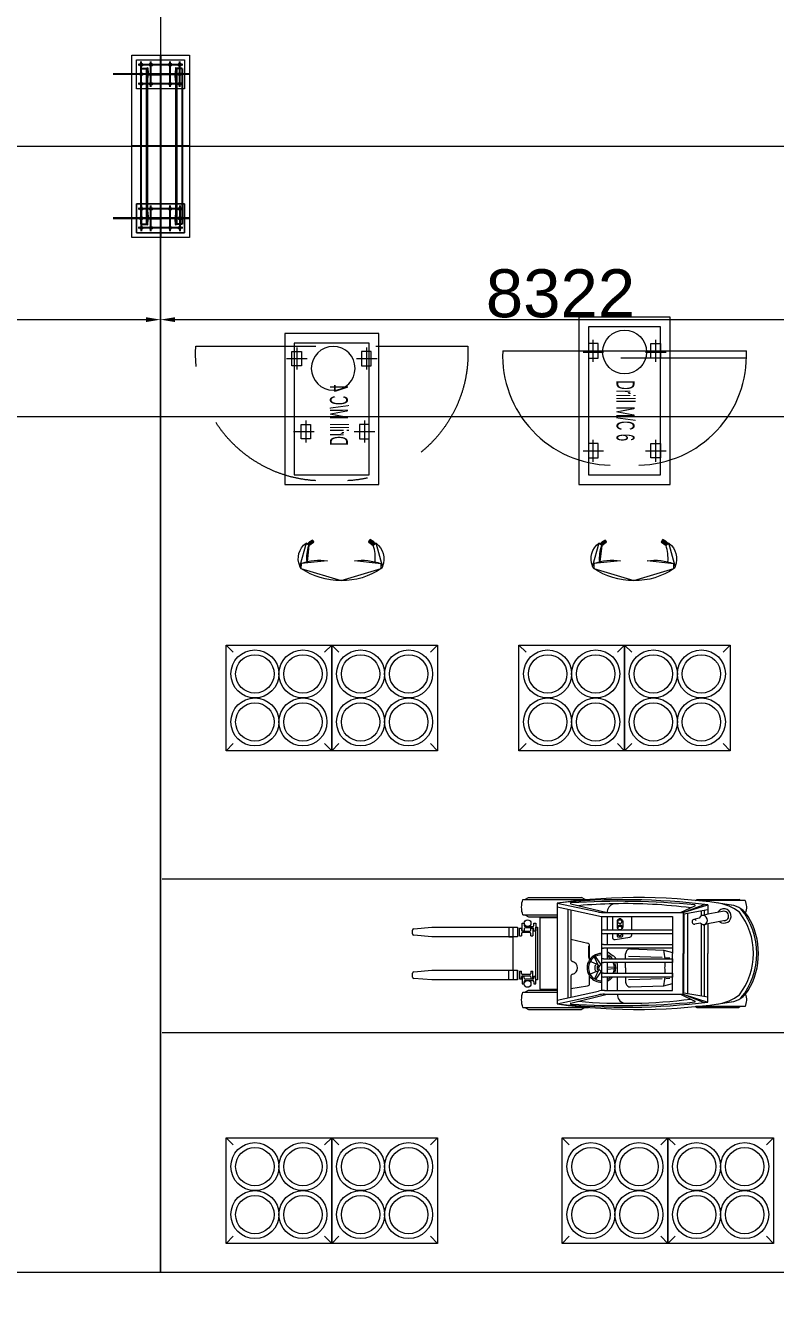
# Model space of a CAD drawing. Header units: millimetres. Extents: x -131970 to 468030, y -148196 to 152489.
# Drawn here: x 96917 to 104721, y 118044 to 131321 of the extents above; entities that cross this region are included whole.
import ezdxf
from ezdxf.xclip import XClip

# ---------------------------------------------------------------- set-up
doc = ezdxf.new("R2010")
doc.units = ezdxf.units.MM
doc.header["$LTSCALE"] = 500
doc.header["$XCLIPFRAME"] = 2
for name, pattern in [('BUILDING PLAN$0$AM_ISO02W050', [7.5, 6, -1.5]), ('BUILDING PLAN$0$HIDDEN', [0.375, 0.25, -0.125]), ('BUILDING PLAN$1$CENTER', [2, 1.25, -0.25, 0.25, -0.25])]:
    doc.linetypes.add(name, pattern=pattern)
doc.layers.get('0').update_dxf_attribs({"linetype": 'CONTINUOUS'})
doc.layers.get('Defpoints').update_dxf_attribs({"linetype": 'CONTINUOUS'})
doc.layers.add('0 DIMENSION', color=1, linetype='CONTINUOUS', lineweight=13)
doc.layers.add('BUILDING PLAN$0$AM_0', color=7, linetype='CONTINUOUS', lineweight=0)
for name, color, linetype in [('BUILDING PLAN$0$BG&E - DIMENSIONS', 7, 'CONTINUOUS'), ('BUILDING PLAN$0$BORDER', 20, 'CONTINUOUS'), ('BUILDING PLAN$0$CENTER LINE', 1, 'BUILDING PLAN$1$CENTER'), ('BUILDING PLAN$0$CL', 1, 'BUILDING PLAN$1$CENTER'), ('BUILDING PLAN$0$DIM', 1, 'CONTINUOUS'), ('BUILDING PLAN$0$DIMTEXT', 7, 'CONTINUOUS'), ('BUILDING PLAN$0$HID', 2, 'BUILDING PLAN$0$HIDDEN')]:
    doc.layers.add(name, color=color, linetype=linetype)
doc.styles.add('BUILDING PLAN$0$Standard', font='arial.ttf')
doc.dimstyles.new('BUILDING PLAN$0$DIM100$0', dxfattribs={"dimtxt": 500, "dimasz": 150, "dimexe": 65, "dimexo": 65, "dimgap": 15, "dimtad": 1, "dimdec": 0, "dimzin": 0, "dimdsep": 46, "dimtxsty": 'BUILDING PLAN$0$Standard', "dimsah": 1, "dimcen": 0.09, "dimclrd": 1, "dimclre": 1, "dimclrt": 256, "dimadec": 0, "dimazin": 0, "dimtfac": 1, "dimtdec": 0, "dimtofl": 0, "dimtmove": 0, "dimatfit": 3, "dimfxl": 1, "dimtolj": 1, "dimtzin": 0, "dimarcsym": 0})

# ---------------------------------------------------------------- blocks, each defined once
blk = doc.blocks.new('BUILDING PLAN$0$A$C724942FE')
at = {"layer": 'BUILDING PLAN$0$DIMTEXT', "linetype": 'Continuous', "lineweight": 9}
for p, q in [((0.1, 149.9), (70.1, 149.9)), ((0.1, 149.9), (0.1, 149.3)), ((2.4, 146.8), (30.2, 145.2)), ((32.6, 142.7), (32.6, 74.9)), ((37.6, 142.7), (37.6, 74.9)), ((67.7, 146.8), (39.9, 145.2)), ((70.1, 149.9), (70.1, 149.3)), ((32.6, 7.2), (32.6, 74.9)), ((37.6, 7.2), (37.6, 74.9)), ((0.1, -0.1), (0.1, 0.6)), ((2.4, 3.1), (30.2, 4.7)), ((67.7, 3.1), (39.9, 4.7)), ((70.1, -0.1), (70.1, 0.6)), ((0.1, -0.1), (70.1, -0.1))]:
    blk.add_line(p, q, dxfattribs=at)
for centre, start, end in [((2.6, 149.3), 180, 266.72951), ((30.1, 142.7), 0, 86.72951), ((40.1, 142.7), 93.27049, 180), ((67.6, 149.3), 273.27049, 0), ((2.6, 0.6), 93.27049, 180), ((30.1, 7.2), 273.27049, 0), ((40.1, 7.2), 180, 266.72951), ((67.6, 0.6), 0, 86.72951)]:
    blk.add_arc(centre, 2.5, start, end, dxfattribs=at)
blk = doc.blocks.new('BUILDING PLAN$0$A$C2D5647E8')
for p, q in [((58.2, 299.7), (733.2, 299.7)), ((58.2, 299.7), (58.2, 272.7)), ((733.2, 299.7), (733.2, 272.7)), ((58.2, 275.2), (733.2, 275.2)), ((58.2, 272.7), (733.2, 272.7)), ((58.2, 147.7), (733.2, 147.7)), ((58.2, 120.7), (58.2, 147.7)), ((58.2, 145.2), (733.2, 145.2)), ((58.2, 120.7), (733.2, 120.7)), ((733.2, 120.7), (733.2, 147.7))]:
    blk.add_line(p, q)
at = {"layer": 'BUILDING PLAN$0$CL', "ltscale": 500}
for p, q in [((83.2, 330.9), (83.2, -0.1)), ((708.2, 330.9), (708.2, -0.1))]:
    blk.add_line(p, q, dxfattribs=at)
at = {"layer": 'BUILDING PLAN$0$DIMTEXT', "linetype": 'Continuous', "lineweight": 9, "xscale": 0.8333, "yscale": 0.8333, "zscale": 0.8333}
for p in [(54, 147.7), (679, 147.7)]:
    blk.add_blockref('BUILDING PLAN$0$A$C724942FE', p, dxfattribs=at)
blk = doc.blocks.new('BUILDING PLAN$0$57')
at = {"layer": 'BUILDING PLAN$0$CL', "ltscale": 500}
for p, q in [((4487640, 427263), (4487640, 426469)), ((4488390, 427263), (4488390, 426663)), ((4489140, 427263), (4489140, 426469)), ((4487772, 427163), (4487507, 427163)), ((4487540, 427196), (4487540, 426731)), ((4487740, 427196), (4487740, 426731)), ((4489008, 427163), (4489273, 427163)), ((4489040, 427196), (4489040, 426731)), ((4489240, 427196), (4489240, 426731)), ((4487772, 427063), (4487507, 427063)), ((4489273, 427063), (4489008, 427063)), ((4487440, 426963), (4489340, 426963)), ((4487772, 426863), (4487507, 426863)), ((4489273, 426863), (4489008, 426863)), ((4487772, 426763), (4487507, 426763)), ((4489008, 426763), (4489273, 426763))]:
    blk.add_line(p, q, dxfattribs=at)
at = {"layer": 'BUILDING PLAN$0$DIMTEXT', "linetype": 'Continuous', "lineweight": 9}
for p, q in [((4487640, 427213), (4487640, 427163)), ((4489140, 427213), (4489140, 427163))]:
    blk.add_line(p, q, dxfattribs=at)
at = {"layer": 'BUILDING PLAN$0$DIMTEXT', "color": 4, "lineweight": 20}
blk.add_lwpolyline([(4487440, 427263), (4489340, 427263), (4489340, 426663), (4487440, 426663)], close=True, dxfattribs=at)
at = {"layer": 'BUILDING PLAN$0$DIMTEXT', "linetype": 'Continuous', "lineweight": 9}
for points in [[(4487490, 427213), (4487790, 427213), (4487790, 426713), (4487490, 426713)], [(4488990, 427213), (4489290, 427213), (4489290, 426713), (4488990, 426713)], [(4489290, 427213), (4488990, 427213), (4488990, 426713), (4489290, 426713)]]:
    blk.add_lwpolyline(points, close=True, dxfattribs=at)
for centre in [(4487540, 427163), (4487640, 427163), (4487740, 427163), (4489040, 427163), (4489140, 427163), (4489240, 427163), (4487540, 427063), (4487740, 427063), (4489040, 427063), (4489240, 427063), (4487540, 426863), (4487740, 426863), (4489040, 426863), (4489240, 426863), (4487540, 426763), (4487640, 426763), (4487740, 426763), (4489040, 426763), (4489140, 426763), (4489240, 426763)]:
    blk.add_circle(centre, 15, dxfattribs=at)
at = {"layer": 'BUILDING PLAN$0$DIMTEXT', "linetype": 'Continuous', "lineweight": 9, "xscale": 2.000341124820999, "yscale": 2.000341124820999, "zscale": 2.000341124820999}
for p in [(4487570, 426824), (4489070, 426824)]:
    blk.add_blockref('BUILDING PLAN$0$A$C724942FE', p, dxfattribs=at)
blk = doc.blocks.new('BUILDING PLAN$0$253')
at = {"layer": 'BUILDING PLAN$0$BORDER', "color": 6, "lineweight": -2, "ltscale": 10, "elevation": 0}
for points in [[(5256801, 428853), (5255231, 428853), (5255231, 429833), (5256801, 429833), (5256801, 428853)], [(5256701, 428953), (5255331, 428953), (5255331, 429733), (5256701, 429733), (5256701, 428953)]]:
    blk.add_lwpolyline(points, close=True, dxfattribs=at)
at = {"layer": 'BUILDING PLAN$0$CENTER LINE', "color": 6, "lineweight": -2, "ltscale": 10}
for p, q in [((5255781, 429576), (5255781, 429791)), ((5256541, 429601), (5256541, 429816)), ((5255895, 429683), (5255667, 429683)), ((5256655, 429703), (5256427, 429703)), ((5255781, 428946, 0), (5255781, 429160, 0)), ((5255895, 429073, 0), (5255667, 429073, 0)), ((5256655, 428978), (5256427, 428978)), ((5256541, 428871), (5256541, 429086))]:
    blk.add_line(p, q, dxfattribs=at)
at = {"layer": 'BUILDING PLAN$0$DIM', "color": 6, "lineweight": -2, "ltscale": 10, "elevation": 0}
for points in [[(5255856, 429633), (5255706, 429633), (5255706, 429733), (5255856, 429733), (5255856, 429633)], [(5256616, 429653), (5256466, 429653), (5256466, 429753), (5256616, 429753), (5256616, 429653)], [(5255856, 429123), (5255706, 429123), (5255706, 429023), (5255856, 429023), (5255856, 429123)], [(5256616, 429028), (5256466, 429028), (5256466, 428928), (5256616, 428928), (5256616, 429028)]]:
    blk.add_lwpolyline(points, close=True, dxfattribs=at)
at = {"layer": 'BUILDING PLAN$0$DIM', "color": 6, "lineweight": -2, "ltscale": 10}
blk.add_circle((5256439, 429358), 228, dxfattribs=at)
at = {"layer": 'BUILDING PLAN$0$HID', "lineweight": -2, "ltscale": 10}
blk.add_line((5256669, 427928), (5256669, 430758), dxfattribs=at)
for centre, start, end in [((5256594, 429433), 86.7603, 176.7603), ((5256594, 429253), 183.2397, 273.2397)]:
    blk.add_arc(centre, 1327, start, end, dxfattribs=at)
at = {"layer": 'BUILDING PLAN$0$BORDER', "color": 3, "lineweight": -2, "ltscale": 10, "style": 'BUILDING PLAN$0$Standard', "width": 0.51652}
blk.add_text('Drill M/C 4', height=188, dxfattribs=at).set_placement((5255635, 429323))
blk = doc.blocks.new('BUILDING PLAN$0$dg')
at = {"layer": 'BUILDING PLAN$0$BORDER', "color": 6, "lineweight": -2, "ltscale": 10, "elevation": 0}
for points in [[(5261276, 432784), (5259536, 432784), (5259536, 431834), (5261276, 431834), (5261276, 432784)], [(5261176, 432684), (5259636, 432684), (5259636, 431934), (5261176, 431934), (5261176, 432684)]]:
    blk.add_lwpolyline(points, close=True, dxfattribs=at)
at = {"layer": 'BUILDING PLAN$0$CENTER LINE', "color": 6, "lineweight": -2, "ltscale": 10}
for p, q in [((5259898, 432527), (5259898, 432741)), ((5260926, 432527), (5260926, 432741)), ((5260000, 432634), (5259772, 432634)), ((5261041, 432634), (5260812, 432634)), ((5259898, 431877), (5259898, 432091)), ((5260926, 431877), (5260926, 432091)), ((5260000, 431984), (5259772, 431984)), ((5261040, 431984), (5260812, 431984))]:
    blk.add_line(p, q, dxfattribs=at)
at = {"layer": 'BUILDING PLAN$0$DIM', "color": 2, "lineweight": -2, "ltscale": 10}
blk.add_line((5259886, 431041), (5259886, 433577), dxfattribs=at)
at = {"layer": 'BUILDING PLAN$0$DIM', "lineweight": -2, "ltscale": 10}
blk.add_line((5259958, 432269), (5259958, 433577), dxfattribs=at)
at = {"layer": 'BUILDING PLAN$0$DIM', "color": 6, "lineweight": -2, "ltscale": 10, "elevation": 0}
for points in [[(5259961, 432584), (5259811, 432584), (5259811, 432684), (5259961, 432684), (5259961, 432584)], [(5261001, 432584), (5260851, 432584), (5260851, 432684), (5261001, 432684), (5261001, 432584)], [(5259961, 432034), (5259811, 432034), (5259811, 431934), (5259961, 431934), (5259961, 432034)], [(5261001, 432034), (5260851, 432034), (5260851, 431934), (5261001, 431934), (5261001, 432034)]]:
    blk.add_lwpolyline(points, close=True, dxfattribs=at)
at = {"layer": 'BUILDING PLAN$0$DIM', "color": 6, "lineweight": -2, "ltscale": 10}
blk.add_circle((5259898, 432309), 228, dxfattribs=at)
at = {"layer": 'BUILDING PLAN$0$DIM', "color": 2, "lineweight": -2, "ltscale": 10}
for centre, start, end in [((5259935, 432437), 1.1106, 92.4517), ((5259935, 432181), 267.5483, 358.8894)]:
    blk.add_arc(centre, 1141, start, end, dxfattribs=at)
at = {"layer": 'BUILDING PLAN$0$BORDER', "color": 6, "lineweight": -2, "ltscale": 10, "style": 'BUILDING PLAN$0$Standard', "width": 0.51652}
blk.add_text('Drill M/C 6', height=188, dxfattribs=at).set_placement((5260193, 432225))
blk = doc.blocks.new('BUILDING PLAN$0$BINH')
at = {"layer": 'BUILDING PLAN$0$DIM', "color": 251, "linetype": 'Continuous', "lineweight": -2}
for p, q in [((4085755, 367056, 0), (4085830, 366982, 0)), ((4086855, 367056, 0), (4086780, 366982, 0)), ((4085755, 365956, 0), (4085830, 366031, 0)), ((4086855, 365956, 0), (4086780, 366031, 0))]:
    blk.add_line(p, q, dxfattribs=at)
blk.add_lwpolyline([(4085755, 365956), (4085755, 367056), (4086855, 367056), (4086855, 365956)], close=True, dxfattribs=at)
for centre, radius in [((4086055, 366756, 0), 250), ((4086555, 366756, 0), 250), ((4086055, 366756, 0), 200), ((4086555, 366756, 0), 200), ((4086055, 366256, 0), 250), ((4086055, 366256, 0), 200), ((4086555, 366256, 0), 250), ((4086555, 366256, 0), 200)]:
    blk.add_circle(centre, radius, dxfattribs=at)
blk = doc.blocks.new('BUILDING PLAN$0$852.')
at = {"color": 1}
for p, q in [((5264402, 438792), (5265088, 438792)), ((5264423, 438792), (5264462, 438812)), ((5264462, 438812), (5265013, 438812)), ((5265053, 438792), (5265013, 438812)), ((5266199, 438782), (5266216, 438792)), ((5266216, 438792), (5266650, 438792)), ((5266668, 438782), (5266650, 438792)), ((5264761, 438755), (5265189, 438662)), ((5264761, 438755), (5264761, 437705)), ((5264761, 438715), (5265189, 438622)), ((5264871, 438691), (5264871, 437769)), ((5264902, 438684), (5264902, 438171)), ((5264903, 438747), (5265281, 438655)), ((5266042, 438655), (5266194, 438725)), ((5266071, 438655), (5266289, 438740)), ((5266071, 438655), (5266327, 438735)), ((5266327, 438684), (5266080, 438641)), ((5266716, 438782), (5266204, 438782)), ((5266259, 438672), (5266259, 438624)), ((5266289, 438678), (5266289, 438630)), ((5266327, 438735), (5266327, 438638)), ((5266480, 438668), (5266327, 438638)), ((5264397, 438545), (5264418, 438545)), ((5264397, 438505), (5264397, 438545)), ((5264402, 438632), (5264761, 438632)), ((5264418, 438545), (5264418, 438523)), ((5264423, 438632), (5264462, 438612)), ((5264462, 438612), (5264761, 438612)), ((5264516, 438545), (5264537, 438545)), ((5264516, 438523), (5264516, 438545)), ((5264537, 438545), (5264537, 438465)), ((5264580, 438602), (5264580, 437858)), ((5264761, 438602), (5264580, 438602)), ((5265221, 438616), (5265221, 438230)), ((5265253, 438655), (5265281, 438655)), ((5265253, 438615), (5265961, 438615)), ((5265281, 438655), (5266071, 438655)), ((5265281, 438615), (5265281, 438475)), ((5265335, 438615), (5265335, 438475)), ((5265383, 438570), (5265383, 438504)), ((5265408, 438590), (5265388, 438578)), ((5265408, 438524), (5265388, 438513)), ((5265438, 438578), (5265418, 438590)), ((5265438, 438513), (5265418, 438524)), ((5265443, 438570), (5265443, 438504)), ((5265537, 438475), (5265537, 438615)), ((5265961, 438615), (5265961, 438230)), ((5266071, 438655), (5266071, 438230)), ((5266080, 438641), (5266080, 438230)), ((5266117, 438647), (5266117, 437805)), ((5266237, 438596), (5266182, 438583)), ((5266247, 438545), (5266192, 438536)), ((5266259, 438624), (5266237, 438596)), ((5266278, 438527), (5266247, 438545)), ((5266289, 438630), (5266259, 438624)), ((5266259, 438538), (5266259, 437787)), ((5266289, 438529), (5266278, 438527)), ((5266327, 438638), (5266289, 438630)), ((5266327, 438537), (5266289, 438529)), ((5266289, 438529), (5266289, 437782)), ((5266510, 438573), (5266327, 438537)), ((5266327, 438537), (5266327, 438230)), ((5263256, 438435), (5263256, 438474)), ((5263268, 438488), (5263456, 438505)), ((5263456, 438405), (5263268, 438421)), ((5263456, 438505), (5264347, 438505)), ((5264347, 438405), (5263456, 438405)), ((5264256, 438505), (5264256, 438405)), ((5264256, 438405), (5264301, 438405)), ((5264301, 438405), (5264301, 438505)), ((5264301, 438055), (5264301, 438405)), ((5264347, 438505), (5264347, 438405)), ((5264368, 438495), (5264389, 438495)), ((5264368, 438455), (5264368, 438495)), ((5264368, 438415), (5264368, 438455)), ((5264368, 438415), (5264389, 438415)), ((5264389, 438495), (5264389, 438473)), ((5264389, 438436), (5264389, 438415)), ((5264397, 438465), (5264397, 438505)), ((5264397, 438465), (5264418, 438465)), ((5264401, 438461), (5264475, 438461)), ((5264475, 438448), (5264401, 438448)), ((5264418, 438486), (5264418, 438465)), ((5264430, 438511), (5264504, 438511)), ((5264504, 438498), (5264430, 438498)), ((5264487, 438495), (5264508, 438495)), ((5264487, 438473), (5264487, 438495)), ((5264487, 438415), (5264487, 438436)), ((5264487, 438415), (5264508, 438415)), ((5264508, 438495), (5264508, 438415)), ((5264516, 438465), (5264516, 438486)), ((5264516, 438465), (5264537, 438465)), ((5264537, 437955), (5264537, 438505)), ((5264537, 438505), (5264557, 438505)), ((5264557, 438505), (5264557, 437955)), ((5265241, 438475), (5265961, 438475)), ((5265961, 438435), (5265241, 438435)), ((5265281, 438435), (5265281, 438325)), ((5265335, 438435), (5265335, 438400)), ((5265364, 438376), (5265516, 438400)), ((5265383, 438504), (5265383, 438494)), ((5265383, 438494), (5265393, 438494)), ((5265383, 438435), (5265383, 438413)), ((5265393, 438403), (5265433, 438403)), ((5265433, 438495), (5265443, 438495)), ((5265443, 438495), (5265443, 438504)), ((5265443, 438413), (5265443, 438435)), ((5265537, 438424), (5265537, 438435)), ((5265961, 438475), (5265961, 438435)), ((5264902, 438379), (5265079, 438336)), ((5265098, 438312), (5265085, 438301)), ((5265085, 438301), (5265085, 438189)), ((5265098, 438166), (5265098, 438312)), ((5265241, 438325), (5265961, 438325)), ((5265961, 438285), (5265241, 438285)), ((5265281, 438285), (5265281, 438217)), ((5265525, 438278), (5265869, 438266)), ((5265869, 438266), (5265961, 438241)), ((5265961, 438325), (5265961, 438285)), ((5265085, 438189), (5265098, 438182)), ((5265188, 438111), (5265103, 438145)), ((5265195, 438095), (5265148, 438193)), ((5265220, 438110), (5265160, 438200)), ((5265221, 438230), (5265221, 438214)), ((5265221, 438214), (5265221, 437945)), ((5265241, 438175), (5265309, 438175)), ((5265335, 438135), (5265241, 438135)), ((5265281, 438251), (5265344, 438205)), ((5265281, 438217), (5265281, 438200)), ((5265281, 438200), (5265281, 438175)), ((5265281, 438135), (5265281, 438025)), ((5265309, 438175), (5265316, 438175)), ((5265316, 438175), (5265330, 438175)), ((5265330, 438175), (5265337, 438175)), ((5265344, 438135), (5265335, 438135)), ((5265337, 438175), (5265372, 438175)), ((5265352, 438135), (5265344, 438135)), ((5265361, 438135), (5265352, 438135)), ((5265385, 438135), (5265361, 438135)), ((5265372, 438175), (5265883, 438175)), ((5265884, 438135), (5265385, 438135)), ((5265473, 438175), (5265473, 438228)), ((5265473, 438080), (5265473, 438135)), ((5265502, 438201), (5265852, 438191)), ((5265883, 438175), (5265961, 438175)), ((5265884, 438135), (5265884, 438135)), ((5265961, 438135), (5265884, 438135)), ((5265890, 438189), (5265932, 438185)), ((5265961, 437845), (5265961, 438230)), ((5265961, 438175), (5265961, 438135)), ((5266071, 437805), (5266071, 438230)), ((5266080, 437818), (5266080, 438230)), ((5266327, 437724), (5266327, 438230)), ((5263256, 437985), (5263256, 438024)), ((5263268, 438038), (5263456, 438055)), ((5263456, 438055), (5264347, 438055)), ((5264256, 437955), (5264256, 438055)), ((5264256, 438055), (5264301, 438055)), ((5264301, 438055), (5264301, 437955)), ((5264347, 437955), (5264347, 438055)), ((5264347, 438055), (5264347, 437955)), ((5264368, 438045), (5264389, 438045)), ((5264368, 438045), (5264368, 438005)), ((5264368, 438005), (5264368, 437965)), ((5264389, 438023), (5264389, 438045)), ((5264397, 437995), (5264418, 437995)), ((5264397, 437995), (5264397, 437955)), ((5264475, 438011), (5264401, 438011)), ((5264401, 437998), (5264475, 437998)), ((5264418, 437973), (5264418, 437995)), ((5264487, 438045), (5264508, 438045)), ((5264487, 438045), (5264487, 438023)), ((5264508, 437965), (5264508, 438045)), ((5264516, 437995), (5264537, 437995)), ((5264516, 437995), (5264516, 437973)), ((5264537, 437915), (5264537, 437995)), ((5265098, 437917), (5265098, 437993)), ((5265188, 438048), (5265103, 438015)), ((5265195, 438064), (5265148, 437967)), ((5265220, 438050), (5265160, 437960)), ((5265241, 438025), (5265344, 438025)), ((5265281, 438092), (5265355, 438087)), ((5265281, 438068), (5265355, 438073)), ((5265344, 438025), (5265361, 438025)), ((5265361, 438025), (5265883, 438025)), ((5265386, 438124), (5265386, 438025)), ((5265473, 438080), (5265473, 438025)), ((5265883, 438025), (5265884, 438025)), ((5265884, 438025), (5265961, 438025)), ((5265961, 438025), (5265961, 437985)), ((5263456, 437955), (5263268, 437971)), ((5264347, 437955), (5263456, 437955)), ((5264301, 437955), (5264261, 437955)), ((5264368, 437965), (5264389, 437965)), ((5264389, 437965), (5264389, 437986)), ((5264397, 437955), (5264397, 437915)), ((5264397, 437915), (5264418, 437915)), ((5264418, 437915), (5264418, 437936)), ((5264504, 437961), (5264430, 437961)), ((5264430, 437948), (5264504, 437948)), ((5264487, 437986), (5264487, 437965)), ((5264487, 437965), (5264508, 437965)), ((5264516, 437936), (5264516, 437915)), ((5264516, 437915), (5264537, 437915)), ((5264557, 437955), (5264537, 437955)), ((5264902, 437989), (5264902, 437775)), ((5264902, 437867), (5265077, 437892)), ((5265221, 437945), (5265221, 437930)), ((5265221, 437930), (5265221, 437843)), ((5265316, 437985), (5265241, 437985)), ((5265281, 437985), (5265281, 437959)), ((5265281, 437959), (5265281, 437942)), ((5265281, 437942), (5265281, 437845)), ((5265337, 437985), (5265316, 437985)), ((5265880, 437985), (5265337, 437985)), ((5265386, 437985), (5265386, 437845)), ((5265473, 437985), (5265473, 437931)), ((5265502, 437959), (5265852, 437969)), ((5265525, 437881), (5265869, 437893)), ((5265869, 437893), (5265961, 437919)), ((5265883, 437985), (5265880, 437985)), ((5265961, 437985), (5265883, 437985)), ((5265890, 437970), (5265932, 437974)), ((5264402, 437828), (5264761, 437828)), ((5264423, 437828), (5264462, 437848)), ((5264462, 437848), (5264761, 437848)), ((5264580, 437858), (5264761, 437858)), ((5264761, 437745), (5265189, 437838)), ((5264761, 437705), (5265189, 437798)), ((5264903, 437712), (5265281, 437805)), ((5265253, 437845), (5265961, 437845)), ((5265253, 437805), (5266071, 437805)), ((5266042, 437805), (5266194, 437734)), ((5266071, 437805), (5266289, 437719)), ((5266071, 437805), (5266327, 437724)), ((5266327, 437775), (5266080, 437818)), ((5264402, 437668), (5265088, 437668)), ((5264423, 437668), (5264462, 437648)), ((5264462, 437648), (5265013, 437648)), ((5265053, 437668), (5265013, 437648)), ((5266199, 437677), (5266216, 437668)), ((5266716, 437678), (5266204, 437678)), ((5266216, 437668), (5266650, 437668)), ((5266668, 437678), (5266650, 437668))]:
    blk.add_line(p, q, dxfattribs=at)
for centre, radius in [((5264453, 438546), 35), ((5265413, 438561), 20), ((5265413, 438495), 20), ((5264453, 437913), 35)]:
    blk.add_circle(centre, radius, dxfattribs=at)
for centre, radius, start, end in [((5264624, 438712), 237, 160.2426, 199.7574), ((5265597, 432655), 6157, 80.8768, 97.8025), ((5265458, 431750), 7040, 82.9065, 95.6803), ((5264904, 438752), 5, 93.5719, 256.293), ((5265408, 430677), 8096, 84.4378, 93.5719), ((5265463, 433319), 5430, 91.2064, 95.0648), ((5265253, 438955), 300, 257.7352, 270), ((5265378, 438655), 97.4, 108.0576, 180), ((5265463, 433319), 5430, 82.7196, 91.2064), ((5266192, 438729), 5, 294.766, 84.4378), ((5266364, 438282), 478, 52.181, 82.3659), ((5266495, 438620), 75, 232.642, 149.6847), ((5266495, 438620), 50, 274.6327, 107.694), ((5266533, 438487), 250, 30.9677, 80.8768), ((5266105, 438230), 699, 0, 37.8989), ((5266105, 438230), 733, 320.7735, 39.2265), ((5266576, 438712), 157, 337.6458, 26.3638), ((5265253, 438915), 300, 257.7352, 270), ((5265393, 438570), 10, 120.3116, 180), ((5265413, 438581), 10, 59.354, 120.3116), ((5265413, 438516), 10, 59.354, 120.3116), ((5265433, 438570), 10, 0, 59.354), ((5266188, 438560), 24.2, 38.0349, 279.6426), ((5266274, 438577), 50, 287.8395, 107.694), ((5266274, 438577), 50, 274.6327, 287.8395), ((5266105, 438230), 750, 329.0323, 30.9677), ((5263270, 438474), 14, 95, 180), ((5263270, 438435), 14, 180, 265), ((5264401, 438473), 12, 180, 270), ((5264401, 438436), 12, 90, 180), ((5264430, 438523), 12, 180, 270), ((5264430, 438486), 12, 90, 180), ((5264475, 438473), 12, 270, 0), ((5264475, 438436), 12, 0, 90), ((5264504, 438523), 12, 270, 0), ((5264504, 438486), 12, 0, 90), ((5265241, 438455), 20, 90, 180), ((5265241, 438455), 20, 180, 270), ((5265360, 438400), 25, 180, 278.912), ((5265393, 438504), 10, 120.3116, 180), ((5265393, 438413), 10, 180, 270), ((5265413, 438435), 20, 180, 0), ((5265433, 438413), 10, 270, 0), ((5265433, 438504), 10, 0, 59.354), ((5265512, 438424), 25, 278.912, 0), ((5265073, 438312), 25, 0, 76.3616), ((5265241, 438305), 20, 90, 180), ((5265241, 438305), 20, 180, 270), ((5265523, 438228), 50, 88.0168, 180), ((5265305, 438135), 579, 3.9614, 13.1056), ((5264927, 438171), 25, 180, 254.6302), ((5264902, 438080), 69.3, 285.3698, 74.6302), ((5265221, 438080), 150, 90, 219.2965), ((5265221, 438080), 135, 90, 224.8673), ((5265241, 438155), 20, 90, 180), ((5265241, 438155), 20, 180, 270), ((5265221, 438080), 150, 39.2965, 66.4218), ((5265221, 438080), 135, 44.8673, 63.5409), ((5265286, 438124), 100, 30.5742, 53.9207), ((5265221, 438080), 135, 335.8939, 24.1061), ((5265221, 438080), 150, 338.4898, 21.5102), ((5265286, 438124), 100, 0, 6.2377), ((5265305, 438135), 579, 354.5667, 0), ((5266105, 438230), 699, 322.1011, 0), ((5263270, 438024), 14, 95, 180), ((5264401, 438023), 12, 180, 270), ((5264401, 437986), 12, 90, 180), ((5264475, 438023), 12, 270, 0), ((5264475, 437986), 12, 0, 90), ((5264927, 437989), 25, 105.3698, 180), ((5265221, 438080), 69.1, 154.2237, 205.7763), ((5265221, 438080), 45.7, 154.2237, 205.7763), ((5265221, 438080), 30, 90, 270), ((5265241, 438005), 20, 90, 180), ((5265241, 438005), 20, 180, 270), ((5265305, 438025), 579, 0, 5.4333), ((5263270, 437985), 14, 180, 265), ((5264430, 437973), 12, 180, 270), ((5264430, 437936), 12, 90, 180), ((5264504, 437973), 12, 270, 0), ((5264504, 437936), 12, 0, 90), ((5265073, 437917), 25, 278.1667, 0), ((5265221, 438080), 150, 219.2965, 270), ((5265221, 438080), 135, 224.8673, 270), ((5265221, 438080), 135, 296.4591, 315.1327), ((5265221, 438080), 150, 293.5782, 320.7035), ((5265523, 437931), 50, 180, 271.9832), ((5265305, 438025), 579, 346.8944, 356.0386), ((5264624, 437748), 237, 160.2426, 199.7574), ((5265463, 443141), 5430, 264.9352, 277.2804), ((5265253, 437545), 300, 90, 102.2648), ((5265253, 437505), 300, 90, 102.2648), ((5265483, 437805), 97.4, 180, 252.1566), ((5266192, 437730), 5, 275.5622, 65.234), ((5266364, 438177), 478, 277.6341, 307.819), ((5266533, 437972), 250, 279.1232, 329.0323), ((5266576, 437747), 157, 333.6362, 22.3542), ((5265597, 443804), 6157, 262.1975, 279.1232), ((5265458, 444710), 7040, 264.3197, 277.0935), ((5264904, 437708), 5, 103.707, 266.4281), ((5265408, 445783), 8096, 266.4281, 275.5622)]:
    blk.add_arc(centre, radius, start, end, dxfattribs=at)
blk = doc.blocks.new('*D372')
at = {"layer": 'BUILDING PLAN$0$BG&E - DIMENSIONS', "color": 1, "linetype": 'ByBlock', "lineweight": -2, "transparency": 16777216}
for p, q in [((-24967, -15271), (-24967, -18319)), ((22645, -15271), (22645, -18319)), ((22495, -18254), (-24817, -18254))]:
    blk.add_line(p, q, dxfattribs=at)
for points in [[(-24817, -18229), (-24817, -18279), (-24967, -18254)], [(22495, -18229), (22495, -18279), (22645, -18254)]]:
    blk.add_solid(points, dxfattribs=at)
at = {"layer": 'Defpoints', "color": 0, "linetype": 'ByBlock', "lineweight": -2, "transparency": 16777216}
for p in [(-24967, -15206), (22645, -15206), (-24967, -18254)]:
    blk.add_point(p, dxfattribs=at)
at = {"layer": 'BUILDING PLAN$0$BG&E - DIMENSIONS', "linetype": 'ByBlock', "lineweight": -2, "transparency": 16777216, "insert": (-1161, -17984), "char_height": 500, "attachment_point": 5, "style": 'BUILDING PLAN$0$Standard'}
blk.add_mtext('\\A1;47612', dxfattribs=at)
blk = doc.blocks.new('*D376')
at = {"layer": 'BUILDING PLAN$0$BG&E - DIMENSIONS', "color": 1, "linetype": 'ByBlock', "lineweight": -2, "transparency": 16777216}
for p, q in [((0, -15502), (0, -17307)), ((8322, -15502), (8322, -17307)), ((150, -17242), (8172, -17242))]:
    blk.add_line(p, q, dxfattribs=at)
for points in [[(150, -17217), (150, -17267), (0, -17242)], [(8172, -17217), (8172, -17267), (8322, -17242)]]:
    blk.add_solid(points, dxfattribs=at)
at = {"layer": 'Defpoints', "color": 0, "linetype": 'ByBlock', "lineweight": -2, "transparency": 16777216}
for p in [(0, -15437), (8322, -15437), (8322, -17242)]:
    blk.add_point(p, dxfattribs=at)
at = {"layer": 'BUILDING PLAN$0$BG&E - DIMENSIONS', "linetype": 'ByBlock', "lineweight": -2, "transparency": 16777216, "insert": (4161, -16971), "char_height": 500, "attachment_point": 5, "style": 'BUILDING PLAN$0$Standard'}
blk.add_mtext('\\A1;8322', dxfattribs=at)
blk = doc.blocks.new('*D377')
at = {"layer": 'BUILDING PLAN$0$BG&E - DIMENSIONS', "color": 1, "linetype": 'ByBlock', "lineweight": -2, "transparency": 16777216}
for p, q in [((8322, -15502), (8322, -17307)), ((16645, -15502), (16645, -17307)), ((8472, -17242), (16495, -17242))]:
    blk.add_line(p, q, dxfattribs=at)
for points in [[(8472, -17217), (8472, -17267), (8322, -17242)], [(16495, -17217), (16495, -17267), (16645, -17242)]]:
    blk.add_solid(points, dxfattribs=at)
at = {"layer": 'Defpoints', "color": 0, "linetype": 'ByBlock', "lineweight": -2, "transparency": 16777216}
for p in [(8322, -15437), (16645, -15437), (16645, -17242)]:
    blk.add_point(p, dxfattribs=at)
at = {"layer": 'BUILDING PLAN$0$BG&E - DIMENSIONS', "linetype": 'ByBlock', "lineweight": -2, "transparency": 16777216, "insert": (12484, -16971), "char_height": 500, "attachment_point": 5, "style": 'BUILDING PLAN$0$Standard'}
blk.add_mtext('\\A1;8322', dxfattribs=at)
blk = doc.blocks.new('BUILDING PLAN')
at = {"color": 0, "lineweight": 5, "ltscale": 9}
for p, q in [((9866.4, -19592.2), (9836.2, -19569.5)), ((10566.4, -19571), (10536.1, -19593.6)), ((12912.8, -19592.2), (12882.5, -19569.5)), ((13612.8, -19571), (13582.5, -19593.6))]:
    blk.add_line(p, q, dxfattribs=at)
at = {"color": 252, "linetype": 'BUILDING PLAN$0$AM_ISO02W050', "lineweight": -2, "ltscale": 50}
for p, q in [((8339.8, -23063.5, -0.3), (16662.3, -23063.5)), ((8339.8, -24663.5, -0.3), (16662.3, -24663.5))]:
    blk.add_line(p, q, dxfattribs=at)
at = {"color": 6, "linetype": 'ByBlock', "lineweight": -2}
blk.add_lwpolyline([(22805.2, -15437), (22805.2, -34787), (8322.5, -34787), (8322.5, -15437)], close=True, dxfattribs=at)
at = {"color": 3, "linetype": 'ByBlock', "lineweight": 5}
for points in [[(9770.4, -19806.5, -0.3402994), (9836.2, -19569.5)], [(9846.8, -19762.3, -0.1058801), (9866.4, -19592.2)], [(9902.4, -19537.8, -0.4142136), (9906.1, -19544.3)], [(9906.1, -19544.3, -0.4142136), (9909.7, -19550.9)], [(9909.7, -19550.9, -0.4142136), (9913.4, -19557.4)], [(10489.3, -19558.6, -0.4142136), (10493, -19552.1)], [(10493, -19552.1, -0.4142136), (10496.6, -19545.5)], [(10496.6, -19545.5, -0.4142136), (10500.3, -19539)], [(10500.3, -19539, -0.4142136), (10504, -19532.4)], [(10566.4, -19571, -0.3402994), (10631.3, -19808.3)], [(12816.7, -19806.5, -0.3402994), (12882.5, -19569.5)], [(12893.2, -19762.3, -0.1058801), (12912.8, -19592.2)], [(12948.8, -19537.8, -0.4142136), (12952.4, -19544.3)], [(12952.4, -19544.3, -0.4142136), (12956.1, -19550.9)], [(12956.1, -19550.9, -0.4142136), (12959.8, -19557.4)], [(13535.6, -19558.6, -0.4142136), (13539.3, -19552.1)], [(13539.3, -19552.1, -0.4142136), (13543, -19545.5)], [(13543, -19545.5, -0.4142136), (13546.7, -19539)], [(13546.7, -19539, -0.4142136), (13550.4, -19532.4)], [(13612.8, -19571, -0.3402994), (13677.7, -19808.3)], [(9783.2, -19831.8, -0.5366918), (9784.3, -19781.8)], [(9784.3, -19781.8, -0.1320174), (10061.4, -19753.5)], [(10340.5, -19754.1, -0.1320174), (10617.4, -19783.5)], [(12829.6, -19831.8, -0.5366918), (12830.7, -19781.8)], [(12830.7, -19781.8, -0.1320174), (13107.7, -19753.5)], [(13386.9, -19754.1, -0.1320174), (13663.8, -19783.5)], [(10200.5, -19958.8, -0.1574745), (9783.2, -19831.8)], [(10618.3, -19833.5, -0.1574745), (10200.5, -19958.8)], [(10617.4, -19783.5, -0.5366918), (10618.3, -19833.5)], [(13246.9, -19958.8, -0.1574745), (12829.6, -19831.8)], [(13664.7, -19833.5, -0.1574745), (13246.9, -19958.8)], [(13663.8, -19783.5, -0.5366918), (13664.7, -19833.5)]]:
    blk.add_lwpolyline(points, format="xyb", close=True, dxfattribs=at)
for points in [[(9871.7, -19554.9), (9848.3, -19578.6), (9902.4, -19537.8), (9871.7, -19554.9)], [(9876.3, -19561), (9854.3, -19583.2), (9906.1, -19544.3), (9876.3, -19561)], [(9880.9, -19567), (9860.4, -19587.7), (9909.7, -19550.9), (9880.9, -19567)], [(9885.5, -19573), (9866.4, -19592.3), (9913.4, -19557.4), (9885.5, -19573)], [(10536.2, -19593.7), (10517.1, -19574.3), (10489.3, -19558.6), (10536.2, -19593.7)], [(10542.2, -19589.1), (10521.8, -19568.3), (10493, -19552.1), (10542.2, -19589.1)], [(10548.2, -19584.6), (10526.4, -19562.3), (10496.6, -19545.5), (10548.2, -19584.6)], [(10554.3, -19580), (10531, -19556.2), (10500.3, -19539), (10554.3, -19580)], [(10560.4, -19575.5), (10535.6, -19550.2), (10504, -19532.4), (10560.4, -19575.5)], [(12918.1, -19554.9), (12894.6, -19578.6), (12948.8, -19537.8), (12918.1, -19554.9)], [(12922.7, -19561), (12900.7, -19583.2), (12952.4, -19544.3), (12922.7, -19561)], [(12927.2, -19567), (12906.7, -19587.7), (12956.1, -19550.9), (12927.2, -19567)], [(12931.8, -19573), (12912.7, -19592.3), (12959.8, -19557.4), (12931.8, -19573)], [(13582.5, -19593.7), (13563.5, -19574.3), (13535.6, -19558.6), (13582.5, -19593.7)], [(13588.5, -19589.1), (13568.1, -19568.3), (13539.3, -19552.1), (13588.5, -19589.1)], [(13594.6, -19584.6), (13572.7, -19562.3), (13543, -19545.5), (13594.6, -19584.6)], [(13600.7, -19580), (13577.3, -19556.2), (13546.7, -19539), (13600.7, -19580)], [(13606.7, -19575.5), (13581.9, -19550.2), (13550.4, -19532.4), (13606.7, -19575.5)]]:
    blk.add_lwpolyline(points, close=True, dxfattribs=at)
for centre in [(10148.4, -19722.8), (13194.7, -19722.8)]:
    blk.add_arc(centre, 408.7, 354.24955, 18.42542, dxfattribs=at)
at = {"layer": 'BUILDING PLAN$0$CL', "color": 8, "lineweight": 9, "ltscale": 500}
for p, q in [((8322.5, 0), (8322.5, -34798.5)), ((-34683.3, -15437), (74347.7, -15437))]:
    blk.add_line(p, q, dxfattribs=at)
at = {"color": 9, "lineweight": -2, "rotation": 270}
blk.add_blockref('BUILDING PLAN$0$57', (-418640.9, 4472953.1), dxfattribs=at)
at = {"color": 9, "linetype": 'ByBlock', "lineweight": -2, "rotation": 270}
blk.add_blockref('BUILDING PLAN$0$dg', (-419158.2, 5242319), dxfattribs=at)
at = {"color": 9, "linetype": 'ByBlock', "lineweight": -2, "xscale": -1, "rotation": 270}
blk.add_blockref('BUILDING PLAN$0$253', (-419239, -5274188.2), dxfattribs=at)
at = {"color": 9, "linetype": 'ByBlock', "lineweight": -2}
blk.add_blockref('BUILDING PLAN$0$852.', (-5252310.8, -462072), dxfattribs=at)
at = {"layer": 'BUILDING PLAN$0$AM_0', "lineweight": -2, "rotation": 270}
for p in [(-356952, 4065124.1, -0.2), (-355852, 4065124.1, -0.2), (-353905.6, 4065124.1, -0.2), (-352805.6, 4065124.1, -0.2), (-356952, 4059993.7, -0.2), (-355852, 4059993.7, -0.2), (-353455.2, 4059993.7, -0.2), (-352355.2, 4059993.7, -0.2)]:
    blk.add_blockref('BUILDING PLAN$0$BINH', p, dxfattribs=at)
at = {"layer": 'BUILDING PLAN$0$DIMTEXT', "linetype": 'Continuous', "lineweight": 9, "xscale": 2.400505369999998, "yscale": 2.400505369999998, "zscale": 2.400505369999998, "rotation": 270}
blk.add_blockref('BUILDING PLAN$0$A$C2D5647E8', (7828.1, -14487.1), dxfattribs=at)
at = {"layer": 'BUILDING PLAN$0$BG&E - DIMENSIONS', "color": 9, "linetype": 'ByBlock', "lineweight": -2}
dim = blk.add_linear_dim(base=(-24967.4997, -18253.9378), p1=(22644.9998, -15206.1315), p2=(-24967.4997, -15206.1315), dimstyle='BUILDING PLAN$0$DIM100$0', dxfattribs=at)
dim.commit()
dim.dimension.update_dxf_attribs({"geometry": '*D372', "text_midpoint": (-1161.25, -17983.6513)})
for base, p1, p2, picture, middle in [((8322.4999, -17241.6029), (0, -15436.9998), (8322.4999, -15436.9998), '*D376', (4161.25, -16971.1459)), ((16644.9998, -17241.6029), (8322.4999, -15436.9998), (16644.9998, -15436.9998), '*D377', (12483.7499, -16971.1459))]:
    dim = blk.add_linear_dim(base=base, p1=p1, p2=p2, dimstyle='BUILDING PLAN$0$DIM100$0', override={"dimtmove": 1}, dxfattribs=at)
    dim.commit()
    dim.dimension.update_dxf_attribs({"geometry": picture, "text_midpoint": middle})

msp = doc.modelspace()

# ---------------------------------------------------------------- block references
at = {"layer": '0 DIMENSION', "linetype": 'ByBlock'}
ref = msp.add_blockref('BUILDING PLAN', (90000, 145500), dxfattribs=at)
XClip(ref).set_block_clipping_path([(-40296.2847446482, -27160.9180562167), (34674.8181025925, 6489.0819437833)])

doc.saveas('drawing.dxf')
